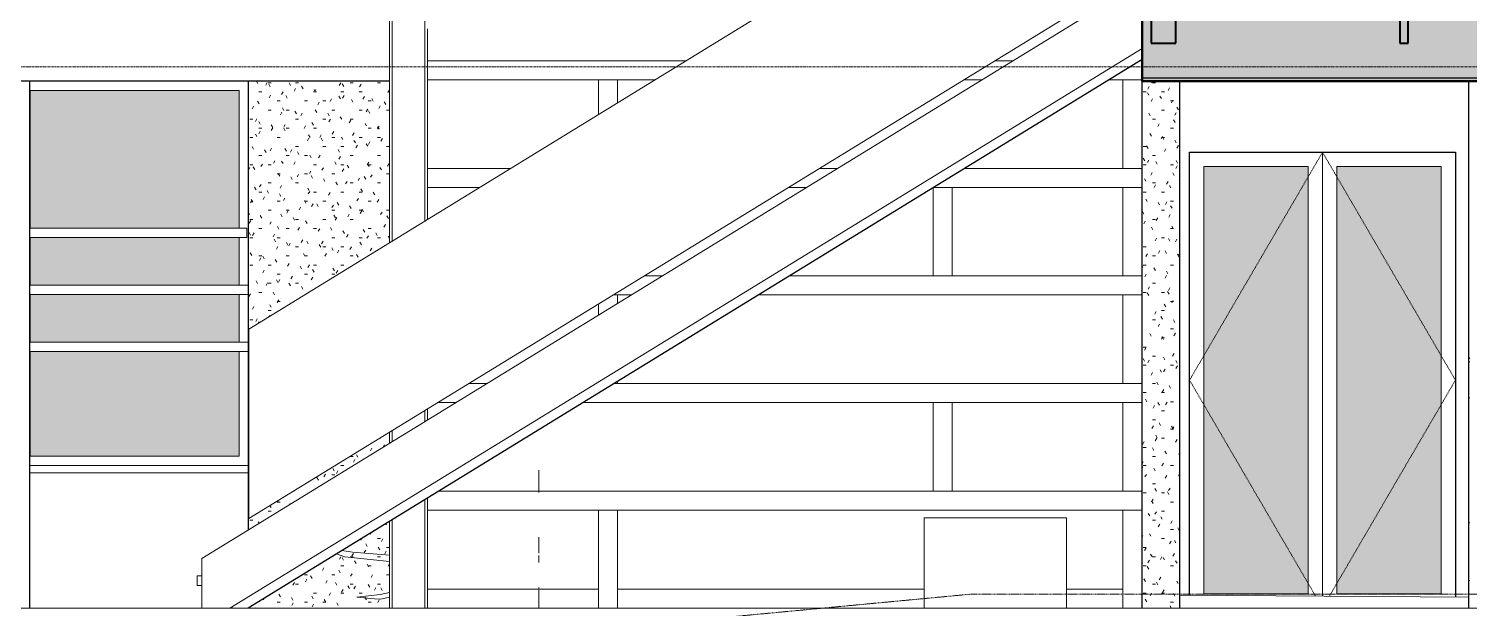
# Model space of a CAD drawing. Header units: inches. Extents: x -675 to 994, y 1246 to 1805.
# Drawn here: x 160 to 463.4, y 1446.2 to 1568.2 of the extents above; entities that cross this region are included whole.
import ezdxf

# ---------------------------------------------------------------- set-up
doc = ezdxf.new("R2010")
doc.units = ezdxf.units.IN
doc.header["$MEASUREMENT"] = 0
for name, pattern in [('ALA - WALL BELOW', [0.28125, 0.1875, -0.09375]), ('Dash', [0.25, 0.125, -0.125]), ('Grid Line 1_2_', [0.875, 0.5, -0.125, 0.125, -0.125])]:
    doc.linetypes.add(name, pattern=pattern)
for name, color, linetype, lineweight in [('A-CLNG', 13, 'Continuous', 18), ('A-DETL', 90, 'Continuous', 13), ('A-DOOR', 31, 'Continuous', 18), ('A-FLOR', 192, 'Continuous', 13), ('A-FLOR-LEVL', 51, 'Continuous', 9), ('A-FLOR-MCUT', 51, 'Continuous', 25), ('A-FLOR-PATT', 8, 'Continuous', 50), ('A-GENM', 13, 'Continuous', 18), ('A-GLAZ', 151, 'Continuous', 18), ('A-GLAZ-CURT', 52, 'Continuous', 13), ('A-GLAZ-CWMG', 51, 'Continuous', 13), ('A-ROOF', 132, 'Continuous', 25), ('A-WALL', 113, 'Continuous', 25), ('A-WALL-PATT', 111, 'Continuous', 50), ('C-TOPO', 7, 'Continuous', 13), ('I-FURN', 30, 'Continuous', 18), ('I-WALL', 2, 'Continuous', 25), ('L-PLNT', 71, 'Continuous', 13), ('Q-CASE', 31, 'Continuous', 18), ('S-BEAM', 12, 'Continuous', 25), ('S-COLS', 52, 'Continuous', 18), ('S-STRS', 31, 'Continuous', 13)]:
    doc.layers.add(name, color=color, linetype=linetype, lineweight=lineweight)
pattern_1 = [(0, (-18.091, 3444.242), (7.68, 1.92), [0.634, -5.126, 0.634, -5.126, -30.72]), (0, (-18.091, 3444.242), (7.68, 1.92), [-11.52, 0.634, -10.886, 0.634, -5.126, -13.44]), (0, (-18.091, 3444.242), (7.68, 1.92), [-28.8, 0.634, -3.206, 0.634, -8.966]), (120, (-15.211, 3445.202), (-5.5027688, 5.6910751), [0.634, -5.126, 0.634, -5.126, -30.72]), (120, (-15.211, 3445.202), (-5.5027688, 5.6910751), [-11.52, 0.634, -10.886, 0.634, -5.126, -13.44]), (120, (-15.211, 3445.202), (-5.5027688, 5.6910751), [-28.8, 0.634, -3.206, 0.634, -8.966]), (240, (-14.251, 3449.042), (-2.1772312, -7.6110751), [0.634, -5.126, 0.634, -5.126, -30.72]), (240, (-14.251, 3449.042), (-2.1772312, -7.6110751), [-11.52, 0.634, -10.886, 0.634, -5.126, -13.44]), (240, (-14.251, 3449.042), (-2.1772312, -7.6110751), [-28.8, 0.634, -3.206, 0.634, -8.966])]

# ---------------------------------------------------------------- blocks, each defined once
blk = doc.blocks.new('PSL - 5-1_4_ x 14_-3989355-Section F')
at = {"layer": 'S-BEAM', "color": 250, "lineweight": 40}
for p, q in [((401.6, 1579.24), (396.35, 1579.24)), ((396.35, 1579.24), (396.35, 1565.24)), ((401.6, 1565.24), (401.6, 1579.24)), ((396.35, 1565.24), (401.6, 1565.24))]:
    blk.add_line(p, q, dxfattribs=at)
blk = doc.blocks.new('HSS - 8X8X5_8-3963856-Section F')
at = {"layer": 'S-COLS', "color": 10}
for p, q in [((236.55, 1523.54), (236.55, 1636.49)), ((243.39, 1637.52), (243.39, 1527.73)), ((243.39, 1487.84), (243.39, 1485.5)), ((236.55, 1481.3), (236.55, 1483.65)), ((243.39, 1469.07), (243.39, 1446.24)), ((236.55, 1446.24), (236.55, 1464.87))]:
    blk.add_line(p, q, dxfattribs=at)
blk = doc.blocks.new('Trus_Joist-Weyerhaeuser-Microllam - 1 3_4_ - 14_ Microllam-3742524-Section F')
at = {"layer": 'S-BEAM', "color": 250, "lineweight": 40}
for p, q in [((448.73, 1579.24), (448.73, 1565.24)), ((450.48, 1579.24), (448.73, 1579.24)), ((450.48, 1579.24), (448.73, 1579.24)), ((448.73, 1579.24), (448.73, 1565.24)), ((450.48, 1565.24), (450.48, 1579.24)), ((450.48, 1565.24), (450.48, 1579.24)), ((448.73, 1565.24), (450.48, 1565.24)), ((448.73, 1565.24), (450.48, 1565.24))]:
    blk.add_line(p, q, dxfattribs=at)
blk = doc.blocks.new('Rectangular Mullion - 2_x5_ Mullion-3636960-Section F')
at = {"layer": 'A-GLAZ-CWMG', "color": 50, "lineweight": 9}
for q in [(243.97, 1450.24), (279.97, 1446.24)]:
    blk.add_line((279.97, 1450.24), q, dxfattribs=at)
blk = doc.blocks.new('Rectangular Mullion - 2_x5_ Mullion-3636993-Section F')
at = {"layer": 'A-GLAZ-CWMG', "color": 50, "lineweight": 9}
for p, q in [((390.41, 1466.89), (394.41, 1466.89)), ((390.41, 1466.89), (390.41, 1446.24)), ((394.41, 1446.24), (394.41, 1466.89))]:
    blk.add_line(p, q, dxfattribs=at)
blk = doc.blocks.new('System Panel - Glazed-3904188-Section F')
at = {"layer": 'A-GLAZ-CURT', "color": 50, "lineweight": 9}
for p, q in [((395.97, 1621.36), (206.33, 1505)), ((397.22, 1622.13), (396.97, 1621.98)), ((206.33, 1465.1), (394.47, 1580.55)), ((395.59, 1581.24), (395.97, 1581.47)), ((396.97, 1582.09), (397.22, 1582.24)), ((206.33, 1505), (206.33, 1465.1))]:
    blk.add_line(p, q, dxfattribs=at)
blk = doc.blocks.new('Rectangular Mullion - 2_x5_ Mullion-V27-Section F')
at = {"layer": 'A-GLAZ-CWMG', "color": 50, "lineweight": 9}
for p, q in [((394.41, 1578.24), (394.41, 1580.51)), ((394.41, 1561.49), (394, 1561.49)), ((394.41, 1561.49), (394.41, 1561.74))]:
    blk.add_line(p, q, dxfattribs=at)
blk = doc.blocks.new('Rectangular Mullion - 2_x5_ Mullion-3637039-Section F')
at = {"layer": 'A-GLAZ-CWMG', "color": 50, "lineweight": 9}
for p, q in [((390.41, 1557.49), (394.41, 1557.49)), ((390.41, 1557.49), (390.41, 1538.84)), ((394.41, 1538.84), (394.41, 1557.49)), ((394.41, 1538.84), (390.41, 1538.84))]:
    blk.add_line(p, q, dxfattribs=at)
blk = doc.blocks.new('Rectangular Mullion - 2_x5_ Mullion-V30-Section F')
at = {"layer": 'A-GLAZ-CWMG', "color": 50, "lineweight": 9}
for p, q in [((281.97, 1561.49), (243.97, 1561.49)), ((243.97, 1557.49), (281.97, 1557.49))]:
    blk.add_line(p, q, dxfattribs=at)
blk = doc.blocks.new('Rectangular Mullion - 2_x5_ Mullion-V31-Section F')
at = {"layer": 'A-GLAZ-CWMG', "color": 50, "lineweight": 9}
for p, q in [((261.49, 1538.84), (243.97, 1538.84)), ((243.97, 1534.84), (254.97, 1534.84))]:
    blk.add_line(p, q, dxfattribs=at)
blk = doc.blocks.new('Rectangular Mullion - 2_x5_ Mullion-V32-Section F')
at = {"layer": 'A-GLAZ-CWMG', "color": 50, "lineweight": 9}
for p, q in [((256.5, 1493.54), (252.67, 1493.54)), ((246.15, 1489.54), (249.98, 1489.54)), ((276.75, 1489.54), (281.97, 1489.54))]:
    blk.add_line(p, q, dxfattribs=at)
blk = doc.blocks.new('Rectangular Mullion - 2_x5_ Mullion-V33-Section F')
at = {"layer": 'A-GLAZ-CWMG', "color": 50, "lineweight": 9}
for p, q in [((281.97, 1470.89), (246.35, 1470.89)), ((243.97, 1466.89), (281.97, 1466.89))]:
    blk.add_line(p, q, dxfattribs=at)
blk = doc.blocks.new('Rectangular Mullion - 2_x5_ Mullion-3636945-Section F')
at = {"layer": 'A-GLAZ-CWMG', "color": 50, "lineweight": 9}
for p in [(283.97, 1446.24), (348.56, 1450.24)]:
    blk.add_line(p, (283.97, 1450.24), dxfattribs=at)
blk = doc.blocks.new('Rectangular Mullion - 2_x5_ Mullion-V34-Section F')
at = {"layer": 'A-GLAZ-CWMG', "color": 50, "lineweight": 9}
for p, q in [((298.4, 1561.49), (281.97, 1561.49)), ((281.97, 1557.49), (291.88, 1557.49))]:
    blk.add_line(p, q, dxfattribs=at)
blk = doc.blocks.new('Rectangular Mullion - 2_x5_ Mullion-V35-Section F')
at = {"layer": 'A-GLAZ-CWMG', "color": 50, "lineweight": 9}
for p, q in [((330.32, 1538.84), (326.5, 1538.84)), ((319.98, 1534.84), (323.8, 1534.84)), ((350.57, 1534.84), (352.47, 1534.84))]:
    blk.add_line(p, q, dxfattribs=at)
blk = doc.blocks.new('Rectangular Mullion - 2_x5_ Mullion-V36-Section F')
at = {"layer": 'A-GLAZ-CWMG', "color": 50, "lineweight": 9}
for p, q in [((293.41, 1516.19), (289.58, 1516.19)), ((352.47, 1516.19), (320.18, 1516.19)), ((283.07, 1512.19), (286.89, 1512.19)), ((313.66, 1512.19), (352.47, 1512.19))]:
    blk.add_line(p, q, dxfattribs=at)
blk = doc.blocks.new('Rectangular Mullion - 2_x5_ Mullion-V37-Section F')
at = {"layer": 'A-GLAZ-CWMG', "color": 50, "lineweight": 9}
for p, q in [((352.47, 1493.54), (283.27, 1493.54)), ((281.97, 1489.54), (352.47, 1489.54))]:
    blk.add_line(p, q, dxfattribs=at)
blk = doc.blocks.new('Rectangular Mullion - 2_x5_ Mullion-V38-Section F')
at = {"layer": 'A-GLAZ-CWMG', "color": 50, "lineweight": 9}
for p, q in [((352.47, 1470.89), (281.97, 1470.89)), ((281.97, 1466.89), (352.47, 1466.89))]:
    blk.add_line(p, q, dxfattribs=at)
blk = doc.blocks.new('Rectangular Mullion - 2_x5_ Mullion-3790947-Section F')
at = {"layer": 'A-GLAZ-CWMG', "color": 50, "lineweight": 9}
for q in [(378.56, 1450.24), (390.41, 1446.24)]:
    blk.add_line((390.41, 1450.24), q, dxfattribs=at)
blk = doc.blocks.new('Rectangular Mullion - 2_x5_ Mullion-V40-Section F')
at = {"layer": 'A-GLAZ-CWMG', "color": 50, "lineweight": 9}
for p, q in [((367.23, 1561.49), (363.41, 1561.49)), ((394.41, 1561.49), (394, 1561.49)), ((394.41, 1561.49), (394.41, 1557.49)), ((356.89, 1557.49), (360.71, 1557.49)), ((387.48, 1557.49), (394.41, 1557.49))]:
    blk.add_line(p, q, dxfattribs=at)
blk = doc.blocks.new('Rectangular Mullion - 2_x5_ Mullion-V41-Section F')
at = {"layer": 'A-GLAZ-CWMG', "color": 50, "lineweight": 9}
for p, q in [((394.41, 1538.84), (357.09, 1538.84)), ((394.41, 1538.84), (394.41, 1534.84)), ((352.47, 1534.84), (394.41, 1534.84))]:
    blk.add_line(p, q, dxfattribs=at)
blk = doc.blocks.new('Rectangular Mullion - 2_x5_ Mullion-3790948-Section F')
at = {"layer": 'A-GLAZ-CWMG', "color": 50, "lineweight": 9}
for p, q in [((394.41, 1697.99), (352.47, 1697.99)), ((394.41, 1697.99), (394.41, 1693.99)), ((352.47, 1693.99), (394.41, 1693.99))]:
    blk.add_line(p, q, dxfattribs=at)
blk = doc.blocks.new('Rectangular Mullion - 2_x5_ Mullion-3636929-Section F')
at = {"layer": 'A-GLAZ-CWMG', "color": 50, "lineweight": 9}
for p, q in [((279.97, 1466.89), (283.97, 1466.89)), ((279.97, 1466.89), (279.97, 1446.24)), ((283.97, 1446.24), (283.97, 1466.89))]:
    blk.add_line(p, q, dxfattribs=at)
blk = doc.blocks.new('Rectangular Mullion - 2_x5_ Mullion-3636932-Section F')
at = {"layer": 'A-GLAZ-CWMG', "color": 50, "lineweight": 9}
for p, q in [((350.47, 1489.54), (354.47, 1489.54)), ((350.47, 1489.54), (350.47, 1470.89)), ((354.47, 1470.89), (354.47, 1489.54)), ((354.47, 1470.89), (350.47, 1470.89))]:
    blk.add_line(p, q, dxfattribs=at)
blk = doc.blocks.new('Rectangular Mullion - 2_x5_ Mullion-V42-Section F')
at = {"layer": 'A-GLAZ-CWMG', "color": 50, "lineweight": 9}
for p, q in [((283.07, 1512.19), (283.97, 1512.19)), ((283.97, 1510.4), (283.97, 1512.19)), ((279.97, 1510.29), (279.97, 1507.94)), ((283.97, 1493.54), (283.27, 1493.54)), ((283.97, 1493.54), (283.97, 1493.97))]:
    blk.add_line(p, q, dxfattribs=at)
blk = doc.blocks.new('Rectangular Mullion - 2_x5_ Mullion-V43-Section F')
at = {"layer": 'A-GLAZ-CWMG', "color": 50, "lineweight": 9}
for p, q in [((279.97, 1557.49), (283.97, 1557.49)), ((279.97, 1557.49), (279.97, 1550.18)), ((283.97, 1552.64), (283.97, 1557.49))]:
    blk.add_line(p, q, dxfattribs=at)
blk = doc.blocks.new('Rectangular Mullion - 2_x5_ Mullion-V44-Section F')
at = {"layer": 'A-GLAZ-CWMG', "color": 50, "lineweight": 9}
for p, q in [((350.47, 1534.78), (350.47, 1516.19)), ((350.57, 1534.84), (354.47, 1534.84)), ((354.47, 1516.19), (354.47, 1534.84)), ((354.47, 1516.19), (350.47, 1516.19))]:
    blk.add_line(p, q, dxfattribs=at)
blk = doc.blocks.new('PSL - 7_ x 14_-3989301-Section F')
at = {"layer": 'S-BEAM', "color": 90, "lineweight": 30}
for p, q in [((394.47, 1561.78), (206.18, 1446.24)), ((202.88, 1446.24), (202.74, 1446.47))]:
    blk.add_line(p, q, dxfattribs=at)
blk = doc.blocks.new('STRUCT_rvt-1-Section F')
at = {"layer": 'A-WALL-PATT', "lineweight": 9}
h = blk.add_hatch(dxfattribs=at)
h.set_pattern_fill('FP_165', color=50, style=0, pattern_type=2)
h.set_pattern_definition([(50, (-18.091, 3444.242), (13.77135, -1.20496), [1.44, -15.84]), (355, (-18.091, 3444.242), (-2.66442, 14.44218), [1.152, -12.672]), (100.451, (-16.943, 3444.142), (11.10708, 13.23737), [1.224, -13.462]), (46.184, (-18.091, 3448.082), (20.49128, -3.17785), [2.16, -23.76]), (96.636, (-16.383, 3447.817), (17.94587, 18.70315), [1.836, -20.193]), (351.184, (-18.09, 3448.082), (17.9454, 18.70261), [1.728, -19.008]), (21, (-16.171, 3447.122), (11.46052, -7.730365), [1.44, -15.84]), (326, (-16.171, 3447.122), (4.67135, 13.92315), [1.152, -12.672]), (71.451, (-15.216, 3446.478), (16.13207, 6.19284), [1.224, -13.462]), (37.5, (-18.091, 3444.242), (0.233123, 6.39175), [0.634, -11.885, 0.634, -12.23, -12.72]), (37.5, (-18.091, 3444.242), (0.233123, 6.39175), [-25.382, 0.634, -12.086]), (7.5, (-18.091, 3444.242), (5.05073, 7.57304), [0.634, -6.701, 0.634, -11.597, -4.848]), (7.5, (-18.091, 3444.242), (5.05073, 7.57304), [-19.565, 0.634, -4.214]), (327.5, (-22.373, 3444.242), (10.24958, -0.43289), [0.634, -4.166, 0.634, -14.342, -19.872]), (327.5, (-22.373, 3444.242), (10.24958, -0.43289), [-19.776, 0.634, -19.238]), (317.5, (-24.293, 3444.242), (11.19739, 1.922144), [0.634, -5.606, 0.634, -9.312, -14.112]), (317.5, (-24.293, 3444.242), (11.19739, 1.922144), [-16.186, 0.634, -13.478])])
h.paths.add_polyline_path([(463.47, 1446.24), (463.47, 1557.24), (463.25, 1557.24), (463.25, 1446.24)], flags=0)
at = {"layer": 'A-FLOR-LEVL', "linetype": 'Grid Line 1_2_'}
blk.add_line((-551.67, 1560.24), (692.79, 1560.24), dxfattribs=at)
at = {"layer": 'A-ROOF', "color": 90, "lineweight": 30}
blk.add_line((235.97, 1557.24), (-26.3, 1557.24), dxfattribs=at)
at = {"layer": 'A-WALL', "color": 90, "lineweight": 30}
blk.add_line((463.25, 1557.24), (463.25, 1446.24), dxfattribs=at)
at = {"layer": 'S-COLS', "color": 10}
for p, q in [((235.97, 1636.47), (235.97, 1523.18)), ((243.97, 1528.09), (243.97, 1568.24)), ((243.97, 1485.85), (243.97, 1488.2)), ((235.97, 1483.29), (235.97, 1480.94)), ((243.97, 1446.24), (243.97, 1469.43)), ((235.97, 1464.52), (235.97, 1446.24))]:
    blk.add_line(p, q, dxfattribs=at)
at = {"color": 90, "lineweight": 30}
for name, p in [('HSS - 8X8X5_8-3963856-Section F', (0, 0)), ('System Panel - Glazed-3904188-Section F', (0, 0)), ('Rectangular Mullion - 2_x5_ Mullion-V27-Section F', (0, 0)), ('PSL - 5-1_4_ x 14_-3989355-Section F', (0, 0)), ('Trus_Joist-Weyerhaeuser-Microllam - 1 3_4_ - 14_ Microllam-3742524-Section F', (0, 0)), ('PSL - 7_ x 14_-3989301-Section F', (0, 0)), ('Rectangular Mullion - 2_x5_ Mullion-V30-Section F', (0, 0)), ('Rectangular Mullion - 2_x5_ Mullion-V34-Section F', (0, 0)), ('Rectangular Mullion - 2_x5_ Mullion-V40-Section F', (0, 0)), ('Rectangular Mullion - 2_x5_ Mullion-V43-Section F', (0, 0)), ('Rectangular Mullion - 2_x5_ Mullion-3637039-Section F', (0, 0)), ('Rectangular Mullion - 2_x5_ Mullion-V31-Section F', (0, 0)), ('Rectangular Mullion - 2_x5_ Mullion-V35-Section F', (0, 0)), ('Rectangular Mullion - 2_x5_ Mullion-V41-Section F', (0, 0)), ('Rectangular Mullion - 2_x5_ Mullion-V44-Section F', (0, 0)), ('Rectangular Mullion - 2_x5_ Mullion-3637039-Section F', (0, -22.65)), ('Rectangular Mullion - 2_x5_ Mullion-V36-Section F', (0, 0)), ('Rectangular Mullion - 2_x5_ Mullion-3790948-Section F', (0, -181.8)), ('Rectangular Mullion - 2_x5_ Mullion-V42-Section F', (0, 0)), ('Rectangular Mullion - 2_x5_ Mullion-3637039-Section F', (0, -45.3)), ('Rectangular Mullion - 2_x5_ Mullion-V32-Section F', (0, 0)), ('Rectangular Mullion - 2_x5_ Mullion-V37-Section F', (0, 0)), ('Rectangular Mullion - 2_x5_ Mullion-3790948-Section F', (0, -204.45)), ('Rectangular Mullion - 2_x5_ Mullion-3636932-Section F', (0, 0)), ('Rectangular Mullion - 2_x5_ Mullion-3637039-Section F', (0, -67.95)), ('Rectangular Mullion - 2_x5_ Mullion-V33-Section F', (0, 0)), ('Rectangular Mullion - 2_x5_ Mullion-V38-Section F', (0, 0)), ('Rectangular Mullion - 2_x5_ Mullion-3790948-Section F', (0, -227.1)), ('Rectangular Mullion - 2_x5_ Mullion-3636929-Section F', (0, 0)), ('Rectangular Mullion - 2_x5_ Mullion-3636993-Section F', (0, 0)), ('Rectangular Mullion - 2_x5_ Mullion-3636960-Section F', (0, 0)), ('Rectangular Mullion - 2_x5_ Mullion-3636945-Section F', (0, 0)), ('Rectangular Mullion - 2_x5_ Mullion-3790947-Section F', (0, 0))]:
    blk.add_blockref(name, p, dxfattribs=at)
blk = doc.blocks.new('RPC Plant - Tropical - Agave -  4_-5271042-Section F')
at = {"layer": 'L-PLNT', "color": 9}
for p, q in [((267.44, 1470.89), (267.44, 1475.31)), ((267.44, 1475.31), (267.44, 1470.56)), ((267.44, 1458.87), (267.44, 1461.18)), ((267.44, 1461.18), (267.44, 1457.81)), ((226.57, 1457.05), (224.79, 1457.66)), ((225.94, 1458.36), (228.18, 1457.99)), ((235.97, 1456.03), (226.57, 1457.05)), ((228.18, 1457.99), (235.97, 1457.36)), ((267.44, 1457.15), (267.44, 1457.34)), ((267.44, 1457.34), (267.44, 1455.83)), ((267.44, 1450.59), (267.44, 1450.24)), ((267.44, 1450.04), (267.44, 1449.59)), ((229.08, 1448.55), (234.02, 1449.07)), ((232.83, 1448.17), (229.08, 1448.55)), ((234.18, 1448.11), (232.83, 1448.17)), ((234.02, 1449.07), (235.97, 1449.49)), ((235.97, 1448.56), (234.18, 1448.11)), ((267.44, 1449.59), (267.44, 1446.24)), ((267.44, 1446.24), (267.44, 1447.57))]:
    blk.add_line(p, q, dxfattribs=at)
blk = doc.blocks.new('Bob - Art - Bob - Art-5366640-Section F')
at = {"layer": 'A-GENM'}
for p, q in [((348.56, 1465.24), (378.56, 1465.24)), ((348.56, 1446.24), (348.56, 1465.24)), ((378.56, 1446.24), (378.56, 1465.24))]:
    blk.add_line(p, q, dxfattribs=at)
blk = doc.blocks.new('Variable Window - Variable Window 1-C-6044102-Section F')
at = {"layer": 'A-GLAZ'}
h = blk.add_hatch(color=256, dxfattribs=at)
h.paths.add_polyline_path([(196.47, 1478.24), (204.33, 1478.24), (204.33, 1500.26), (160.33, 1500.26), (160.33, 1478.24), (196.46, 1478.24)], flags=0)
h.paths.add_polyline_path([(160.33, 1502.26), (204.33, 1502.26), (204.33, 1512.26), (160.33, 1512.26)], flags=0)
h.paths.add_polyline_path([(196.35, 1514.26), (204.33, 1514.26), (204.33, 1524.26), (160.33, 1524.26), (160.33, 1514.26)], flags=0)
h.paths.add_polyline_path([(189.31, 1526.26), (204.33, 1526.26), (204.33, 1555.24), (160.33, 1555.24), (160.33, 1526.26)], flags=0)
for p, q in [((160.33, 1555.24), (160.33, 1526.26)), ((204.33, 1555.24), (160.33, 1555.24)), ((204.33, 1526.26), (204.33, 1555.24)), ((160.33, 1524.26), (160.33, 1514.26)), ((204.33, 1514.26), (204.33, 1524.26)), ((160.33, 1512.26), (160.33, 1502.26)), ((204.33, 1502.26), (204.33, 1512.26)), ((160.33, 1500.26), (160.33, 1478.24)), ((204.33, 1478.24), (204.33, 1500.26)), ((160.33, 1478.24), (204.33, 1478.24))]:
    blk.add_line(p, q, dxfattribs=at)
blk = doc.blocks.new('Liquor Shelf1 - Liquor Shelf-5380672-Section F')
at = {"layer": 'I-FURN'}
for p, q in [((160.2, 1526.26), (205.95, 1526.26)), ((205.95, 1524.26), (205.95, 1526.26)), ((205.95, 1524.26), (160.2, 1524.26)), ((160.2, 1514.26), (206.2, 1514.26)), ((206.2, 1512.26), (160.2, 1512.26)), ((160.2, 1502.26), (206.2, 1502.26)), ((206.2, 1500.26), (160.2, 1500.26))]:
    blk.add_line(p, q, dxfattribs=at)
blk = doc.blocks.new('Counter Top - 24_ Depth-5612971-Section F')
at = {"layer": 'Q-CASE'}
for p, q in [((160.2, 1476.24), (206.2, 1476.24)), ((206.2, 1474.74), (160.2, 1474.74))]:
    blk.add_line(p, q, dxfattribs=at)
blk = doc.blocks.new('HSS-Hollow Structural Section-Column - HSS8X8X5_8-6055911-Section F')
at = {"layer": 'S-COLS'}
for p, q in [((236.55, 1523.54), (236.55, 1634.49)), ((243.39, 1634.49), (243.39, 1527.73)), ((243.39, 1487.84), (243.39, 1485.5)), ((236.55, 1481.3), (236.55, 1483.65)), ((243.39, 1469.07), (243.39, 1446.24)), ((236.55, 1446.24), (236.55, 1464.87))]:
    blk.add_line(p, q, dxfattribs=at)
blk = doc.blocks.new('Door - Swing Glazed - Door - Swing Glazed-5713505-Section F')
at = {"layer": 'A-DOOR'}
blk.add_hatch(color=256, dxfattribs=at).paths.add_polyline_path([(412.81, 1449.24), (429.47, 1449.24), (429.47, 1539.24), (407.47, 1539.24), (407.47, 1449.24)], flags=0)
at = {"layer": 'A-DOOR', "linetype": 'Dash'}
for p, q in [((404.47, 1494.24), (432.47, 1542.24)), ((431.01, 1448.75), (404.47, 1494.24))]:
    blk.add_line(p, q, dxfattribs=at)
at = {"layer": 'A-DOOR'}
for p, q in [((404.47, 1542.24), (432.47, 1542.24)), ((404.47, 1448.93), (404.47, 1542.24)), ((432.47, 1542.24), (432.47, 1448.74)), ((407.47, 1539.24), (407.47, 1449.24)), ((429.47, 1539.24), (407.47, 1539.24)), ((429.47, 1449.24), (429.47, 1539.24)), ((407.47, 1449.24), (429.47, 1449.24))]:
    blk.add_line(p, q, dxfattribs=at)
blk = doc.blocks.new('Door - Swing Glazed - Door - Swing Glazed-5713562-Section F')
at = {"layer": 'A-DOOR'}
blk.add_hatch(color=256, dxfattribs=at).paths.add_polyline_path([(435.47, 1449.24), (457.47, 1449.24), (457.47, 1539.24), (435.47, 1539.24), (435.47, 1458.92)], flags=0)
at = {"layer": 'A-DOOR', "linetype": 'Dash'}
for p, q in [((460.47, 1494.24), (432.47, 1542.24)), ((433.92, 1448.73), (460.47, 1494.24))]:
    blk.add_line(p, q, dxfattribs=at)
at = {"layer": 'A-DOOR'}
for p, q in [((432.47, 1542.24), (460.47, 1542.24)), ((432.47, 1448.74), (432.47, 1542.24)), ((460.47, 1542.24), (460.47, 1448.55)), ((457.47, 1539.24), (435.47, 1539.24)), ((435.47, 1539.24), (435.47, 1449.24)), ((457.47, 1449.24), (457.47, 1539.24)), ((435.47, 1449.24), (457.47, 1449.24))]:
    blk.add_line(p, q, dxfattribs=at)

msp = doc.modelspace()

# ---------------------------------------------------------------- hatches: boundary and pattern name
at = {"layer": 'A-FLOR-PATT', "lineweight": 5}
msp.add_hatch(color=256, dxfattribs=at).paths.add_polyline_path([(464.627, 1557.865), (642.595, 1557.865), (642.595, 1579.24), (394.47, 1579.24), (394.47, 1557.865), (412.81, 1557.865)], flags=0)
at = {"layer": 'A-FLOR-PATT', "lineweight": 13}
msp.add_hatch(color=256, dxfattribs=at).paths.add_polyline_path([(620.078, 1557.24), (642.595, 1557.24), (642.595, 1557.865), (394.47, 1557.865), (394.47, 1557.24), (568.261, 1557.24)], flags=0)
at = {"layer": 'A-WALL-PATT', "lineweight": 13}
h = msp.add_hatch(dxfattribs=at)
h.set_pattern_fill('FP_1', color=256, style=0, pattern_type=2)
h.set_pattern_definition(pattern_1)
h.paths.add_polyline_path([(232.832, 1446.24), (235.97, 1446.24), (235.97, 1464.518), (206.197, 1446.24), (231.45, 1446.24)], flags=0)
h.paths.add_polyline_path([(206.197, 1462.674), (235.97, 1480.944), (235.97, 1483.291), (206.334, 1465.105), (206.334, 1504.996), (235.97, 1523.182), (235.97, 1557.24), (206.197, 1557.24), (206.197, 1494.356)], flags=0)
h = msp.add_hatch(dxfattribs=at)
h.set_pattern_fill('FP_1', color=256, style=0, pattern_type=2)
h.set_pattern_definition(pattern_1)
h.paths.add_polyline_path([(402.345, 1446.24), (402.345, 1557.24), (394.47, 1557.24), (394.47, 1446.24), (395.592, 1446.24)], flags=0)
h = msp.add_hatch(dxfattribs=at)
h.set_pattern_fill('FP_1', color=256, style=0, pattern_type=2)
h.set_pattern_definition(pattern_1)
h.paths.add_polyline_path([(394.47, 1446.24), (394.47, 1482.24), (394.408, 1482.24), (394.408, 1446.24)], flags=0)
h.paths.add_polyline_path([(680.873, 1447.443), (698.47, 1447.661), (698.489, 1447.633), (702.47, 1447.686), (702.47, 1482.24), (650.47, 1482.24), (650.47, 1447.572), (666.941, 1447.478), (672.991, 1447.526), (675.918, 1447.466), (679.925, 1447.447)], flags=0)

# ---------------------------------------------------------------- linework, layer by layer
at = {"layer": 'A-CLNG'}
msp.add_line((235.97, 1557.24), (-26.303, 1557.24), dxfattribs=at)
at = {"layer": 'A-DETL', "linetype": 'ALA - WALL BELOW', "lineweight": 18}
for p, q in [((-268.515, 1390.041), (358.702, 1449.189)), ((358.702, 1449.189), (749.97, 1449.189))]:
    msp.add_line(p, q, dxfattribs=at)
at = {"layer": 'A-FLOR', "lineweight": 50}
for p, q in [((394.47, 1581.24), (394.47, 1557.24)), ((394.47, 1557.24), (642.595, 1557.24))]:
    msp.add_line(p, q, dxfattribs=at)
at = {"layer": 'A-FLOR'}
for p, q in [((394.47, 1557.24), (394.408, 1557.24)), ((151.197, 1446.24), (470.47, 1446.24))]:
    msp.add_line(p, q, dxfattribs=at)
at = {"layer": 'A-FLOR-MCUT'}
msp.add_line((642.595, 1557.865), (394.47, 1557.865), dxfattribs=at)
at = {"layer": 'A-WALL'}
for p, q in [((206.197, 1557.24), (206.197, 1462.674)), ((394.47, 1446.24), (394.47, 1557.24)), ((402.345, 1557.24), (402.345, 1446.24)), ((394.47, 1482.24), (394.408, 1482.24))]:
    msp.add_line(p, q, dxfattribs=at)
at = {"layer": 'C-TOPO'}
for p, q in [((463.252, 1448.536), (402.345, 1448.942)), ((402.345, 1448.942), (463.252, 1448.536)), ((463.252, 1448.531), (402.345, 1448.938)), ((463.252, 1448.531), (402.345, 1448.938))]:
    msp.add_line(p, q, dxfattribs=at)
at = {"layer": 'I-WALL'}
for p, q in [((160.197, 1557.24), (160.197, 1446.24)), ((404.47, 1448.928), (404.47, 1542.24)), ((404.47, 1542.24), (460.47, 1542.24)), ((460.47, 1542.24), (460.47, 1448.554))]:
    msp.add_line(p, q, dxfattribs=at)
at = {"layer": 'S-COLS'}
for p, q in [((235.97, 1634.488), (235.97, 1523.182)), ((243.97, 1528.091), (243.97, 1568.24)), ((243.97, 1485.853), (243.97, 1488.2)), ((235.97, 1483.291), (235.97, 1480.944)), ((243.97, 1446.24), (243.97, 1469.428)), ((235.97, 1464.518), (235.97, 1446.24))]:
    msp.add_line(p, q, dxfattribs=at)
at = {"layer": 'S-STRS'}
for p, q in [((196.47, 1456.706), (394.47, 1578.206)), ((202.359, 1446.24), (394.47, 1564.126)), ((196.47, 1446.24), (196.47, 1456.706)), ((196.47, 1452.99), (195.47, 1452.99)), ((195.47, 1452.99), (195.47, 1450.99)), ((195.47, 1450.99), (196.47, 1450.99))]:
    msp.add_line(p, q, dxfattribs=at)

# ---------------------------------------------------------------- block references
at = {"lineweight": 5}
msp.add_blockref('STRUCT_rvt-1-Section F', (0, 0), dxfattribs=at)
at = {"layer": 'A-DOOR'}
for name in ['Door - Swing Glazed - Door - Swing Glazed-5713505-Section F', 'Door - Swing Glazed - Door - Swing Glazed-5713562-Section F']:
    msp.add_blockref(name, (0, 0), dxfattribs=at)
at = {"layer": 'A-GENM'}
msp.add_blockref('Bob - Art - Bob - Art-5366640-Section F', (0, 0), dxfattribs=at)
at = {"layer": 'A-GLAZ'}
msp.add_blockref('Variable Window - Variable Window 1-C-6044102-Section F', (0, 0), dxfattribs=at)
at = {"layer": 'I-FURN'}
msp.add_blockref('Liquor Shelf1 - Liquor Shelf-5380672-Section F', (0, 0), dxfattribs=at)
at = {"layer": 'L-PLNT', "color": 9}
msp.add_blockref('RPC Plant - Tropical - Agave -  4_-5271042-Section F', (0, 0), dxfattribs=at)
at = {"layer": 'Q-CASE'}
msp.add_blockref('Counter Top - 24_ Depth-5612971-Section F', (0, 0), dxfattribs=at)
at = {"layer": 'S-COLS'}
msp.add_blockref('HSS-Hollow Structural Section-Column - HSS8X8X5_8-6055911-Section F', (0, 0), dxfattribs=at)

doc.saveas('drawing.dxf')
